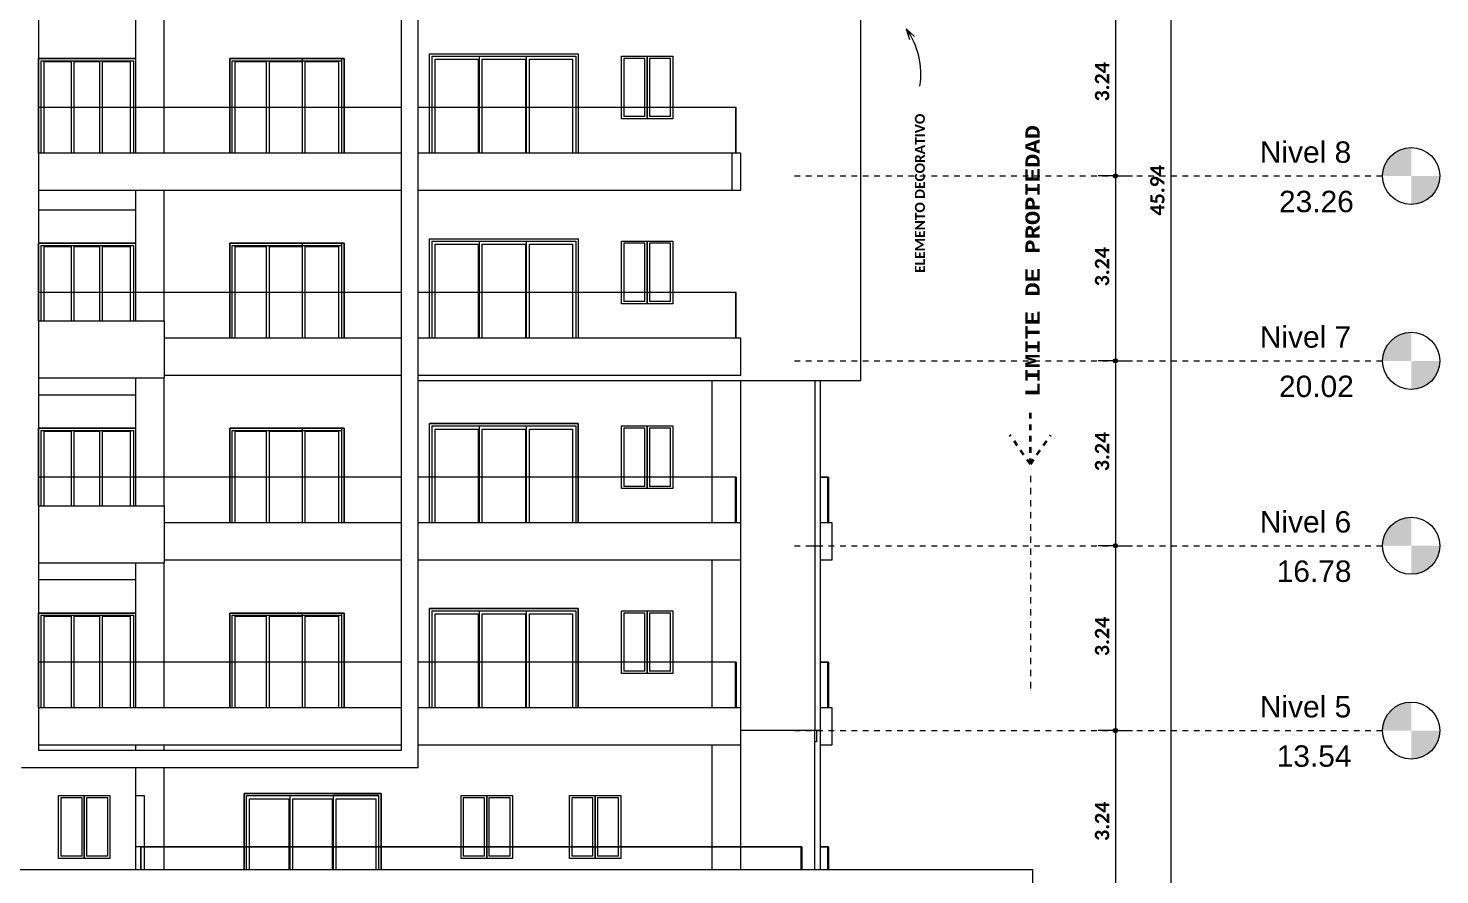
# Model space of a CAD drawing. Header units: metres. Extents: x -144 to 1000, y -717 to 29.
# Drawn here: x -2.47 to 22.26, y -648.67 to -633.83 of the extents above; entities that cross this region are included whole.
import ezdxf

# ---------------------------------------------------------------- set-up
doc = ezdxf.new("R2010")
doc.units = ezdxf.units.M
for name, pattern in [('Basculante', [0.11625, 0.075, -0.04125]), ('basculante modificado', [0.18, 0.1125, -0.0675]), ('Punto 1 mm', [0.075, 0, -0.075])]:
    doc.linetypes.add(name, pattern=pattern)
doc.layers.get('0').update_dxf_attribs({"color": 1})
for name, color, linetype, lineweight in [('A-ANNO-DIMS', 1, 'Continuous', 9), ('A-DETL', 1, 'Continuous', 9), ('A-DOOR-FRAM', 1, 'Continuous', 9), ('A-FLOR', 2, 'Continuous', 9), ('A-FLOR-HRAL', 1, 'Continuous', 9), ('A-FLOR-LEVL', 51, 'Continuous', 9), ('A-GLAZ', 1, 'Continuous', 9), ('A-WALL', 4, 'Continuous', 9), ('G-ANNO-TEXT', 2, 'Continuous', 9), ('S-BEAM', 1, 'Continuous', 9), ('S-COLS', 7, 'Continuous', 9)]:
    doc.layers.add(name, color=color, linetype=linetype, lineweight=lineweight)
doc.styles.add('Arial', font='arial.ttf', dxfattribs={"height": 0.433594})
doc.styles.add('Calibri_B', font='calibrib.ttf', dxfattribs={"height": 0.165})
doc.styles.add('Calibri_B_1', font='calibrib.ttf', dxfattribs={"height": 0.135})
doc.styles.add('Courier New_B', font='courbd.ttf', dxfattribs={"height": 0.1125})

# ---------------------------------------------------------------- blocks, each defined once
blk = doc.blocks.new('WEWE')
at = {"layer": 'A-ANNO-DIMS', "lineweight": 25}
h = blk.add_hatch(color=256, dxfattribs=at)
edge = h.paths.add_edge_path()
edge.add_arc((16.578, -636.422), 0.0312, 0, 360)
h = blk.add_hatch(color=256, dxfattribs=at)
edge = h.paths.add_edge_path()
edge.add_arc((16.578, -636.422), 0.0312, 0, 360)
h = blk.add_hatch(color=256, dxfattribs=at)
edge = h.paths.add_edge_path()
edge.add_arc((16.578, -639.662), 0.0312, 0, 360)
h = blk.add_hatch(color=256, dxfattribs=at)
edge = h.paths.add_edge_path()
edge.add_arc((16.578, -639.662), 0.0312, 0, 360)
h = blk.add_hatch(color=256, dxfattribs=at)
edge = h.paths.add_edge_path()
edge.add_arc((16.578, -642.902), 0.0312, 0, 360)
h = blk.add_hatch(color=256, dxfattribs=at)
edge = h.paths.add_edge_path()
edge.add_arc((16.578, -642.902), 0.0312, 0, 360)
h = blk.add_hatch(color=256, dxfattribs=at)
edge = h.paths.add_edge_path()
edge.add_arc((16.578, -646.142), 0.0312, 0, 360)
h = blk.add_hatch(color=256, dxfattribs=at)
edge = h.paths.add_edge_path()
edge.add_arc((16.578, -646.142), 0.0312, 0, 360)
at = {"layer": 'A-FLOR-LEVL'}
h = blk.add_hatch(color=256, dxfattribs=at)
edge = h.paths.add_edge_path()
edge.add_line((21.76, -636.422), (21.26, -636.422))
edge.add_arc((21.76, -636.422), 0.5, 90, 180, ccw=False)
edge.add_line((21.76, -635.922), (21.76, -636.422))
h = blk.add_hatch(color=256, dxfattribs=at)
edge = h.paths.add_edge_path()
edge.add_line((21.76, -636.922), (21.76, -636.422))
edge.add_line((21.76, -636.422), (22.26, -636.422))
edge.add_arc((21.76, -636.422), 0.5, 270, 360, ccw=False)
h = blk.add_hatch(color=256, dxfattribs=at)
edge = h.paths.add_edge_path()
edge.add_line((21.76, -639.662), (21.26, -639.662))
edge.add_arc((21.76, -639.662), 0.5, 90, 180, ccw=False)
edge.add_line((21.76, -639.162), (21.76, -639.662))
h = blk.add_hatch(color=256, dxfattribs=at)
edge = h.paths.add_edge_path()
edge.add_line((21.76, -640.162), (21.76, -639.662))
edge.add_line((21.76, -639.662), (22.26, -639.662))
edge.add_arc((21.76, -639.662), 0.5, 270, 360, ccw=False)
h = blk.add_hatch(color=256, dxfattribs=at)
edge = h.paths.add_edge_path()
edge.add_line((21.76, -642.902), (21.26, -642.902))
edge.add_arc((21.76, -642.902), 0.5, 90, 180, ccw=False)
edge.add_line((21.76, -642.402), (21.76, -642.902))
h = blk.add_hatch(color=256, dxfattribs=at)
edge = h.paths.add_edge_path()
edge.add_line((21.76, -643.402), (21.76, -642.902))
edge.add_line((21.76, -642.902), (22.26, -642.902))
edge.add_arc((21.76, -642.902), 0.5, 270, 360, ccw=False)
h = blk.add_hatch(color=256, dxfattribs=at)
edge = h.paths.add_edge_path()
edge.add_line((21.76, -646.142), (21.26, -646.142))
edge.add_arc((21.76, -646.142), 0.5, 90, 180, ccw=False)
edge.add_line((21.76, -645.642), (21.76, -646.142))
h = blk.add_hatch(color=256, dxfattribs=at)
edge = h.paths.add_edge_path()
edge.add_line((21.76, -646.642), (21.76, -646.142))
edge.add_line((21.76, -646.142), (22.26, -646.142))
edge.add_arc((21.76, -646.142), 0.5, 270, 360, ccw=False)
at = {"layer": 'A-ANNO-DIMS'}
for p, q in [((17.546, -613.742), (17.546, -659.682)), ((16.578, -633.182), (16.578, -636.422)), ((16.578, -636.422), (16.278, -636.422)), ((16.578, -636.422), (16.278, -636.422)), ((16.578, -636.422), (16.878, -636.422)), ((16.578, -636.422), (16.578, -639.662)), ((16.578, -636.422), (16.878, -636.422)), ((16.578, -639.662), (16.278, -639.662)), ((16.578, -639.662), (16.278, -639.662)), ((16.578, -639.662), (16.878, -639.662)), ((16.578, -639.662), (16.578, -642.902)), ((16.578, -639.662), (16.878, -639.662)), ((16.578, -642.902), (16.278, -642.902)), ((16.578, -642.902), (16.278, -642.902)), ((16.578, -642.902), (16.878, -642.902)), ((16.578, -642.902), (16.578, -646.142)), ((16.578, -642.902), (16.878, -642.902)), ((16.578, -646.142), (16.278, -646.142)), ((16.578, -646.142), (16.278, -646.142)), ((16.578, -646.142), (16.878, -646.142)), ((16.578, -646.142), (16.578, -649.382)), ((16.578, -646.142), (16.878, -646.142))]:
    blk.add_line(p, q, dxfattribs=at)
at = {"layer": 'A-ANNO-DIMS', "lineweight": 25}
for centre in [(16.578, -636.422), (16.578, -636.422), (16.578, -639.662), (16.578, -639.662), (16.578, -642.902), (16.578, -642.902), (16.578, -646.142), (16.578, -646.142)]:
    blk.add_circle(centre, 0.0312, dxfattribs=at)
at = {"layer": 'A-DETL', "color": 7, "linetype": 'Basculante', "lineweight": 35}
for q in [(15.088, -640.562), (14.729, -640.962), (15.448, -640.962)]:
    blk.add_line((15.088, -641.475), q, dxfattribs=at)
at = {"layer": 'A-DETL', "color": 7, "linetype": 'basculante modificado'}
blk.add_line((15.088, -641.677), (15.088, -645.487), dxfattribs=at)
at = {"layer": 'A-DOOR-FRAM'}
for p, q in [((4.603, -634.322), (4.603, -635.222)), ((4.603, -634.322), (7.123, -634.322)), ((5.43, -634.322), (5.43, -635.222)), ((6.256, -634.322), (6.256, -635.222)), ((7.123, -634.322), (7.123, -635.222)), ((-0.587, -634.362), (-2.287, -634.362)), ((-2.287, -635.222), (-2.287, -634.362)), ((-2.247, -634.402), (-2.247, -635.222)), ((-2.247, -634.402), (-0.627, -634.402)), ((-2.192, -635.222), (-2.192, -634.417)), ((-2.192, -634.417), (-1.72, -634.417)), ((-1.72, -634.402), (-1.72, -635.222)), ((-1.665, -635.222), (-1.665, -634.417)), ((-1.665, -634.417), (-1.221, -634.417)), ((-1.221, -634.402), (-1.221, -635.222)), ((-1.166, -635.222), (-1.166, -634.417)), ((-1.166, -634.417), (-0.682, -634.417)), ((-0.682, -634.417), (-0.682, -635.222)), ((-0.627, -634.402), (-0.627, -635.222)), ((1.063, -634.362), (1.063, -635.222)), ((3.063, -634.362), (1.063, -634.362)), ((1.103, -635.222), (1.103, -634.402)), ((1.103, -634.402), (3.023, -634.402)), ((1.158, -635.222), (1.158, -634.417)), ((1.158, -634.417), (1.702, -634.417)), ((1.702, -634.402), (1.702, -635.222)), ((1.757, -635.222), (1.757, -634.417)), ((1.757, -634.417), (2.329, -634.417)), ((3.023, -634.362), (2.329, -634.362)), ((2.329, -634.362), (2.329, -635.222)), ((2.384, -635.222), (2.384, -634.417)), ((2.384, -634.417), (2.968, -634.417)), ((2.968, -634.417), (2.968, -635.222)), ((3.023, -635.222), (3.023, -634.362)), ((3.023, -635.222), (3.023, -634.402)), ((3.063, -635.222), (3.063, -634.362)), ((4.658, -635.222), (4.658, -634.377)), ((4.658, -634.377), (5.416, -634.377)), ((5.416, -634.377), (5.416, -635.222)), ((5.485, -635.222), (5.485, -634.377)), ((5.485, -634.377), (6.242, -634.377)), ((6.242, -634.377), (6.242, -635.222)), ((6.311, -635.222), (6.311, -634.377)), ((6.311, -634.377), (7.068, -634.377)), ((7.068, -634.377), (7.068, -635.222)), ((-0.587, -637.602), (-2.287, -637.602)), ((-2.287, -638.462), (-2.287, -637.602)), ((-2.247, -637.642), (-2.247, -638.462)), ((-2.247, -637.642), (-0.627, -637.642)), ((-2.192, -638.462), (-2.192, -637.657)), ((-2.192, -637.657), (-1.72, -637.657)), ((-1.72, -637.642), (-1.72, -638.462)), ((-1.665, -638.462), (-1.665, -637.657)), ((-1.665, -637.657), (-1.221, -637.657)), ((-1.221, -637.642), (-1.221, -638.462)), ((-1.166, -638.462), (-1.166, -637.657)), ((-1.166, -637.657), (-0.682, -637.657)), ((-0.682, -637.657), (-0.682, -638.462)), ((-0.627, -637.642), (-0.627, -638.462)), ((1.063, -637.602), (1.063, -638.462)), ((3.063, -637.602), (1.063, -637.602)), ((1.103, -638.462), (1.103, -637.642)), ((1.103, -637.642), (3.023, -637.642)), ((1.158, -638.462), (1.158, -637.657)), ((1.158, -637.657), (1.702, -637.657)), ((1.702, -637.642), (1.702, -638.462)), ((1.757, -638.462), (1.757, -637.657)), ((1.757, -637.657), (2.329, -637.657)), ((3.023, -637.602), (2.329, -637.602)), ((2.329, -637.602), (2.329, -638.462)), ((2.384, -638.462), (2.384, -637.657)), ((2.384, -637.657), (2.968, -637.657)), ((2.968, -637.657), (2.968, -638.462)), ((3.023, -638.462), (3.023, -637.602)), ((3.023, -638.462), (3.023, -637.642)), ((3.063, -638.462), (3.063, -637.602)), ((4.603, -637.562), (4.603, -638.462)), ((4.603, -637.562), (7.123, -637.562)), ((4.658, -638.462), (4.658, -637.617)), ((4.658, -637.617), (5.416, -637.617)), ((5.416, -637.617), (5.416, -638.462)), ((5.43, -637.562), (5.43, -638.462)), ((5.485, -638.462), (5.485, -637.617)), ((5.485, -637.617), (6.242, -637.617)), ((6.242, -637.617), (6.242, -638.462)), ((6.256, -637.562), (6.256, -638.462)), ((6.311, -638.462), (6.311, -637.617)), ((6.311, -637.617), (7.068, -637.617)), ((7.068, -637.617), (7.068, -638.462)), ((7.123, -637.562), (7.123, -638.462)), ((-0.587, -640.842), (-2.287, -640.842)), ((-2.287, -641.702), (-2.287, -640.842)), ((-2.247, -640.882), (-2.247, -641.702)), ((-2.247, -640.882), (-0.627, -640.882)), ((-2.192, -641.702), (-2.192, -640.897)), ((-2.192, -640.897), (-1.72, -640.897)), ((-1.72, -640.882), (-1.72, -641.702)), ((-1.665, -641.702), (-1.665, -640.897)), ((-1.665, -640.897), (-1.221, -640.897)), ((-1.221, -640.882), (-1.221, -641.702)), ((-1.166, -641.702), (-1.166, -640.897)), ((-1.166, -640.897), (-0.682, -640.897)), ((-0.682, -640.897), (-0.682, -641.702)), ((-0.627, -640.882), (-0.627, -641.702)), ((1.063, -640.842), (1.063, -641.702)), ((3.063, -640.842), (1.063, -640.842)), ((1.103, -641.702), (1.103, -640.882)), ((1.103, -640.882), (3.023, -640.882)), ((1.158, -641.702), (1.158, -640.897)), ((1.158, -640.897), (1.702, -640.897)), ((1.702, -640.882), (1.702, -641.702)), ((1.757, -641.702), (1.757, -640.897)), ((1.757, -640.897), (2.329, -640.897)), ((3.023, -640.842), (2.329, -640.842)), ((2.329, -640.842), (2.329, -641.702)), ((2.384, -641.702), (2.384, -640.897)), ((2.384, -640.897), (2.968, -640.897)), ((2.968, -640.897), (2.968, -641.702)), ((3.023, -641.702), (3.023, -640.842)), ((3.023, -641.702), (3.023, -640.882)), ((3.063, -641.702), (3.063, -640.842)), ((7.163, -640.762), (4.563, -640.762)), ((4.563, -641.702), (4.563, -640.762)), ((4.603, -640.802), (4.603, -641.702)), ((4.603, -640.802), (7.123, -640.802)), ((4.658, -641.702), (4.658, -640.857)), ((4.658, -640.857), (5.416, -640.857)), ((5.416, -640.857), (5.416, -641.702)), ((5.43, -640.802), (5.43, -641.702)), ((5.485, -641.702), (5.485, -640.857)), ((5.485, -640.857), (6.242, -640.857)), ((6.242, -640.857), (6.242, -641.702)), ((6.256, -640.802), (6.256, -641.702)), ((6.311, -641.702), (6.311, -640.857)), ((6.311, -640.857), (7.068, -640.857)), ((7.068, -640.857), (7.068, -641.702)), ((7.123, -640.802), (7.123, -641.702)), ((7.163, -641.702), (7.163, -640.762)), ((-0.587, -644.082), (-2.287, -644.082)), ((-2.287, -644.942), (-2.287, -644.082)), ((-2.247, -644.122), (-2.247, -644.942)), ((-2.247, -644.122), (-0.627, -644.122)), ((-2.192, -644.942), (-2.192, -644.137)), ((-2.192, -644.137), (-1.72, -644.137)), ((-1.72, -644.122), (-1.72, -644.942)), ((-1.665, -644.942), (-1.665, -644.137)), ((-1.665, -644.137), (-1.221, -644.137)), ((-1.221, -644.122), (-1.221, -644.942)), ((-1.166, -644.942), (-1.166, -644.137)), ((-1.166, -644.137), (-0.682, -644.137)), ((-0.682, -644.137), (-0.682, -644.942)), ((-0.627, -644.122), (-0.627, -644.942)), ((1.063, -644.082), (1.063, -644.942)), ((3.063, -644.082), (1.063, -644.082)), ((1.103, -644.942), (1.103, -644.122)), ((1.103, -644.122), (3.023, -644.122)), ((1.158, -644.942), (1.158, -644.137)), ((1.158, -644.137), (1.702, -644.137)), ((1.702, -644.122), (1.702, -644.942)), ((1.757, -644.942), (1.757, -644.137)), ((1.757, -644.137), (2.329, -644.137)), ((3.023, -644.082), (2.329, -644.082)), ((2.329, -644.082), (2.329, -644.942)), ((2.384, -644.942), (2.384, -644.137)), ((2.384, -644.137), (2.968, -644.137)), ((2.968, -644.137), (2.968, -644.942)), ((3.023, -644.942), (3.023, -644.082)), ((3.023, -644.942), (3.023, -644.122)), ((3.063, -644.942), (3.063, -644.082)), ((7.163, -644.002), (4.563, -644.002)), ((4.563, -644.942), (4.563, -644.002)), ((4.603, -644.042), (4.603, -644.942)), ((4.603, -644.042), (7.123, -644.042)), ((4.658, -644.942), (4.658, -644.097)), ((4.658, -644.097), (5.416, -644.097)), ((5.416, -644.097), (5.416, -644.942)), ((5.43, -644.042), (5.43, -644.942)), ((5.485, -644.942), (5.485, -644.097)), ((5.485, -644.097), (6.242, -644.097)), ((6.242, -644.097), (6.242, -644.942)), ((6.256, -644.042), (6.256, -644.942)), ((6.311, -644.942), (6.311, -644.097)), ((6.311, -644.097), (7.068, -644.097)), ((7.068, -644.097), (7.068, -644.942)), ((7.123, -644.042), (7.123, -644.942)), ((7.163, -644.942), (7.163, -644.002)), ((1.313, -647.242), (1.313, -648.182)), ((3.713, -647.242), (1.313, -647.242)), ((1.353, -648.182), (1.353, -647.282)), ((1.353, -647.282), (3.673, -647.282)), ((1.408, -648.182), (1.408, -647.337)), ((1.408, -647.337), (2.099, -647.337)), ((2.099, -647.337), (2.099, -648.182)), ((2.112, -647.282), (2.112, -648.182)), ((2.167, -648.182), (2.167, -647.337)), ((2.167, -647.337), (2.858, -647.337)), ((2.858, -647.337), (2.858, -648.182)), ((3.673, -647.282), (2.872, -647.282)), ((2.872, -647.282), (2.872, -648.182)), ((2.927, -648.182), (2.927, -647.337)), ((2.927, -647.337), (3.618, -647.337)), ((3.618, -647.337), (3.618, -648.182)), ((3.673, -648.182), (3.673, -647.282)), ((3.673, -648.182), (3.673, -647.282)), ((3.713, -648.182), (3.713, -647.242))]:
    blk.add_line(p, q, dxfattribs=at)
at = {"layer": 'A-DOOR-FRAM', "color": 254, "true_color": 0xcccccc}
for p, q in [((-2.287, -636.022), (-2.287, -635.222)), ((-2.247, -635.222), (-2.247, -636.022)), ((-2.192, -636.022), (-2.192, -635.222)), ((-1.72, -635.222), (-1.72, -636.022)), ((-1.665, -636.022), (-1.665, -635.222)), ((-1.221, -635.222), (-1.221, -636.022)), ((-1.166, -636.022), (-1.166, -635.222)), ((-0.682, -635.222), (-0.682, -636.022)), ((-0.627, -635.222), (-0.627, -636.022)), ((1.063, -635.222), (1.063, -636.022)), ((1.103, -636.022), (1.103, -635.222)), ((1.158, -636.022), (1.158, -635.222)), ((1.702, -635.222), (1.702, -636.022)), ((1.757, -636.022), (1.757, -635.222)), ((2.329, -635.222), (2.329, -636.022)), ((2.384, -636.022), (2.384, -635.222)), ((2.968, -635.222), (2.968, -636.022)), ((3.023, -636.022), (3.023, -635.222)), ((3.023, -636.022), (3.023, -635.222)), ((3.063, -636.022), (3.063, -635.222)), ((4.603, -635.222), (4.603, -636.022)), ((4.658, -636.022), (4.658, -635.222)), ((5.416, -635.222), (5.416, -636.022)), ((5.43, -635.222), (5.43, -636.022)), ((5.485, -636.022), (5.485, -635.222)), ((6.242, -635.222), (6.242, -636.022)), ((6.256, -635.222), (6.256, -636.022)), ((6.311, -636.022), (6.311, -635.222)), ((7.068, -635.222), (7.068, -636.022)), ((7.123, -635.222), (7.123, -636.022)), ((-2.287, -638.962), (-2.287, -638.462)), ((-2.247, -638.462), (-2.247, -638.962)), ((-2.192, -638.962), (-2.192, -638.462)), ((-1.72, -638.462), (-1.72, -638.962)), ((-1.665, -638.962), (-1.665, -638.462)), ((-1.221, -638.462), (-1.221, -638.962)), ((-1.166, -638.962), (-1.166, -638.462)), ((-0.682, -638.462), (-0.682, -638.962)), ((-0.627, -638.462), (-0.627, -638.962)), ((1.063, -638.462), (1.063, -639.262)), ((1.103, -639.262), (1.103, -638.462)), ((1.158, -639.262), (1.158, -638.462)), ((1.702, -638.462), (1.702, -639.262)), ((1.757, -639.262), (1.757, -638.462)), ((2.329, -638.462), (2.329, -639.262)), ((2.384, -639.262), (2.384, -638.462)), ((2.968, -638.462), (2.968, -639.262)), ((3.023, -639.262), (3.023, -638.462)), ((3.023, -639.262), (3.023, -638.462)), ((3.063, -639.262), (3.063, -638.462)), ((4.603, -638.462), (4.603, -639.262)), ((4.658, -639.262), (4.658, -638.462)), ((5.416, -638.462), (5.416, -639.262)), ((5.43, -638.462), (5.43, -639.262)), ((5.485, -639.262), (5.485, -638.462)), ((6.242, -638.462), (6.242, -639.262)), ((6.256, -638.462), (6.256, -639.262)), ((6.311, -639.262), (6.311, -638.462)), ((7.068, -638.462), (7.068, -639.262)), ((7.123, -638.462), (7.123, -639.262)), ((-2.287, -642.202), (-2.287, -641.702)), ((-2.247, -641.702), (-2.247, -642.202)), ((-2.192, -642.202), (-2.192, -641.702)), ((-1.72, -641.702), (-1.72, -642.202)), ((-1.665, -642.202), (-1.665, -641.702)), ((-1.221, -641.702), (-1.221, -642.202)), ((-1.166, -642.202), (-1.166, -641.702)), ((-0.682, -641.702), (-0.682, -642.202)), ((-0.627, -641.702), (-0.627, -642.202)), ((1.063, -641.702), (1.063, -642.502)), ((1.103, -642.502), (1.103, -641.702)), ((1.158, -642.502), (1.158, -641.702)), ((1.702, -641.702), (1.702, -642.502)), ((1.757, -642.502), (1.757, -641.702)), ((2.329, -641.702), (2.329, -642.502)), ((2.384, -642.502), (2.384, -641.702)), ((2.968, -641.702), (2.968, -642.502)), ((3.023, -642.502), (3.023, -641.702)), ((3.023, -642.502), (3.023, -641.702)), ((3.063, -642.502), (3.063, -641.702)), ((4.563, -642.502), (4.563, -641.702)), ((4.603, -641.702), (4.603, -642.502)), ((4.658, -642.502), (4.658, -641.702)), ((5.416, -641.702), (5.416, -642.502)), ((5.43, -641.702), (5.43, -642.502)), ((5.485, -642.502), (5.485, -641.702)), ((6.242, -641.702), (6.242, -642.502)), ((6.256, -641.702), (6.256, -642.502)), ((6.311, -642.502), (6.311, -641.702)), ((7.068, -641.702), (7.068, -642.502)), ((7.123, -641.702), (7.123, -642.502)), ((7.163, -642.502), (7.163, -641.702)), ((-2.287, -645.742), (-2.287, -644.942)), ((-2.247, -644.942), (-2.247, -645.742)), ((-2.192, -645.742), (-2.192, -644.942)), ((-1.72, -644.942), (-1.72, -645.742)), ((-1.665, -645.742), (-1.665, -644.942)), ((-1.221, -644.942), (-1.221, -645.742)), ((-1.166, -645.742), (-1.166, -644.942)), ((-0.682, -644.942), (-0.682, -645.742)), ((-0.627, -644.942), (-0.627, -645.742)), ((1.063, -644.942), (1.063, -645.742)), ((1.103, -645.742), (1.103, -644.942)), ((1.158, -645.742), (1.158, -644.942)), ((1.702, -644.942), (1.702, -645.742)), ((1.757, -645.742), (1.757, -644.942)), ((2.329, -644.942), (2.329, -645.742)), ((2.384, -645.742), (2.384, -644.942)), ((2.968, -644.942), (2.968, -645.742)), ((3.023, -645.742), (3.023, -644.942)), ((3.023, -645.742), (3.023, -644.942)), ((3.063, -645.742), (3.063, -644.942)), ((4.563, -645.742), (4.563, -644.942)), ((4.603, -644.942), (4.603, -645.742)), ((4.658, -645.742), (4.658, -644.942)), ((5.416, -644.942), (5.416, -645.742)), ((5.43, -644.942), (5.43, -645.742)), ((5.485, -645.742), (5.485, -644.942)), ((6.242, -644.942), (6.242, -645.742)), ((6.256, -644.942), (6.256, -645.742)), ((6.311, -645.742), (6.311, -644.942)), ((7.068, -644.942), (7.068, -645.742)), ((7.123, -644.942), (7.123, -645.742)), ((7.163, -645.742), (7.163, -644.942)), ((1.313, -648.182), (1.313, -648.582)), ((1.353, -648.582), (1.353, -648.182)), ((1.408, -648.582), (1.408, -648.182)), ((2.099, -648.182), (2.099, -648.582)), ((2.112, -648.182), (2.112, -648.582)), ((2.167, -648.582), (2.167, -648.182)), ((2.858, -648.182), (2.858, -648.582)), ((2.872, -648.182), (2.872, -648.582)), ((2.927, -648.582), (2.927, -648.182)), ((3.618, -648.182), (3.618, -648.582)), ((3.673, -648.582), (3.673, -648.182)), ((3.673, -648.582), (3.673, -648.182)), ((3.713, -648.582), (3.713, -648.182))]:
    blk.add_line(p, q, dxfattribs=at)
at = {"layer": 'A-FLOR'}
for p, q in [((11.338, -646.142), (11.338, -646.342)), ((11.338, -646.342), (11.313, -646.342))]:
    blk.add_line(p, q, dxfattribs=at)
at = {"layer": 'A-FLOR-HRAL'}
for p, q in [((4.063, -635.222), (-2.287, -635.222)), ((9.934, -635.222), (4.363, -635.222)), ((9.934, -636.022), (9.934, -635.222)), ((4.063, -638.462), (-2.287, -638.462)), ((9.934, -638.462), (4.363, -638.462)), ((9.934, -639.262), (9.934, -638.462)), ((4.063, -641.702), (-2.287, -641.702)), ((9.934, -641.702), (4.363, -641.702)), ((9.934, -642.502), (9.934, -641.702)), ((11.413, -641.702), (11.549, -641.702)), ((11.549, -641.702), (11.549, -642.502)), ((4.063, -644.942), (-2.287, -644.942)), ((9.934, -644.942), (4.363, -644.942)), ((9.934, -645.742), (9.934, -644.942)), ((11.413, -644.942), (11.549, -644.942)), ((11.549, -644.942), (11.549, -645.742)), ((-0.498, -648.582), (-0.498, -648.182)), ((11.083, -648.182), (-0.498, -648.182)), ((11.083, -648.182), (11.083, -648.582)), ((11.413, -648.182), (11.549, -648.182)), ((11.549, -648.182), (11.549, -648.582))]:
    blk.add_line(p, q, dxfattribs=at)
at = {"layer": 'A-FLOR-HRAL', "color": 254, "true_color": 0xcccccc}
for p, q in [((4.063, -635.222), (-2.287, -635.222)), ((9.922, -635.222), (4.363, -635.222)), ((9.934, -635.222), (9.922, -635.222)), ((9.922, -635.222), (9.922, -636.022)), ((4.063, -638.462), (-2.287, -638.462)), ((9.922, -638.462), (4.363, -638.462)), ((9.934, -638.462), (9.922, -638.462)), ((9.922, -638.462), (9.922, -639.262)), ((4.063, -641.702), (-2.287, -641.702)), ((9.922, -641.702), (4.363, -641.702)), ((9.922, -642.502), (9.922, -641.702)), ((9.922, -641.702), (9.934, -641.702)), ((9.934, -641.702), (9.922, -641.702)), ((9.922, -641.702), (9.922, -642.502)), ((9.934, -641.702), (9.934, -642.502)), ((11.537, -641.702), (11.413, -641.702)), ((11.413, -641.702), (11.537, -641.702)), ((11.537, -642.502), (11.537, -641.702)), ((11.537, -642.502), (11.537, -641.702)), ((11.537, -641.702), (11.549, -641.702)), ((11.549, -641.702), (11.537, -641.702)), ((11.537, -641.702), (11.549, -641.702)), ((11.549, -641.702), (11.549, -642.502)), ((4.063, -644.942), (-2.287, -644.942)), ((9.922, -644.942), (4.363, -644.942)), ((9.922, -645.742), (9.922, -644.942)), ((9.922, -644.942), (9.934, -644.942)), ((9.934, -644.942), (9.922, -644.942)), ((9.922, -644.942), (9.922, -645.742)), ((9.934, -644.942), (9.934, -645.742)), ((11.537, -644.942), (11.413, -644.942)), ((11.413, -644.942), (11.537, -644.942)), ((11.537, -645.742), (11.537, -644.942)), ((11.537, -645.742), (11.537, -644.942)), ((11.537, -644.942), (11.549, -644.942)), ((11.549, -644.942), (11.537, -644.942)), ((11.537, -644.942), (11.549, -644.942)), ((11.549, -644.942), (11.549, -645.742)), ((-0.498, -648.182), (-0.498, -648.582)), ((-0.498, -648.182), (11.071, -648.182)), ((11.071, -648.582), (11.071, -648.182)), ((11.071, -648.182), (11.083, -648.182)), ((11.537, -648.182), (11.413, -648.182)), ((11.413, -648.182), (11.537, -648.182)), ((11.537, -648.582), (11.537, -648.182)), ((11.537, -648.582), (11.537, -648.182)), ((11.537, -648.182), (11.549, -648.182)), ((11.549, -648.182), (11.537, -648.182)), ((11.537, -648.182), (11.549, -648.182)), ((11.549, -648.182), (11.549, -648.582))]:
    blk.add_line(p, q, dxfattribs=at)
at = {"layer": 'A-FLOR-HRAL', "color": 7, "true_color": 0xf4f4f4}
for p, q in [((11.537, -641.702), (11.413, -641.702)), ((11.537, -644.942), (11.413, -644.942)), ((11.537, -648.182), (11.413, -648.182))]:
    blk.add_line(p, q, dxfattribs=at)
at = {"layer": 'A-FLOR-LEVL', "color": 251, "linetype": 'Punto 1 mm', "true_color": 0x6c6c6c}
for p, q in [((10.953, -636.422), (21.26, -636.422)), ((10.953, -639.662), (21.26, -639.662)), ((10.953, -642.902), (21.26, -642.902)), ((10.953, -646.142), (21.26, -646.142))]:
    blk.add_line(p, q, dxfattribs=at)
at = {"layer": 'A-FLOR-LEVL'}
for centre in [(21.76, -636.422), (21.76, -639.662), (21.76, -642.902), (21.76, -646.142)]:
    blk.add_circle(centre, 0.5, dxfattribs=at)
at = {"layer": 'A-GLAZ'}
for p, q in [((8.373, -635.222), (8.373, -634.322)), ((8.373, -634.322), (8.373, -635.222)), ((8.333, -634.362), (7.963, -634.362)), ((7.963, -634.362), (7.963, -635.222)), ((8.333, -635.222), (8.333, -634.362)), ((8.783, -634.362), (8.413, -634.362)), ((8.413, -634.362), (8.413, -635.222)), ((8.783, -635.222), (8.783, -634.362)), ((8.333, -637.602), (7.963, -637.602)), ((7.963, -637.602), (7.963, -638.462)), ((8.333, -638.462), (8.333, -637.602)), ((8.373, -638.462), (8.373, -637.562)), ((8.373, -637.562), (8.373, -638.462)), ((8.783, -637.602), (8.413, -637.602)), ((8.413, -637.602), (8.413, -638.462)), ((8.783, -638.462), (8.783, -637.602)), ((8.333, -640.842), (7.963, -640.842)), ((7.963, -640.842), (7.963, -641.702)), ((8.333, -641.702), (8.333, -640.842)), ((8.373, -641.702), (8.373, -640.802)), ((8.373, -640.802), (8.373, -641.702)), ((8.783, -640.842), (8.413, -640.842)), ((8.413, -640.842), (8.413, -641.702)), ((8.783, -641.702), (8.783, -640.842)), ((8.333, -644.082), (7.963, -644.082)), ((7.963, -644.082), (7.963, -644.942)), ((8.333, -644.942), (8.333, -644.082)), ((8.373, -644.942), (8.373, -644.042)), ((8.373, -644.042), (8.373, -644.942)), ((8.783, -644.082), (8.413, -644.082)), ((8.413, -644.082), (8.413, -644.942)), ((8.783, -644.942), (8.783, -644.082)), ((-1.527, -647.322), (-1.897, -647.322)), ((-1.897, -647.322), (-1.897, -648.342)), ((-1.527, -648.342), (-1.527, -647.322)), ((-1.487, -647.282), (-1.487, -648.382)), ((-1.487, -648.382), (-1.487, -647.282)), ((-1.077, -647.322), (-1.447, -647.322)), ((-1.447, -647.322), (-1.447, -648.342)), ((-1.077, -648.342), (-1.077, -647.322)), ((5.523, -647.322), (5.153, -647.322)), ((5.153, -647.322), (5.153, -648.182)), ((5.523, -648.182), (5.523, -647.322)), ((5.563, -647.282), (5.563, -648.182)), ((5.563, -648.182), (5.563, -647.282)), ((5.973, -647.322), (5.603, -647.322)), ((5.603, -647.322), (5.603, -648.182)), ((5.973, -648.182), (5.973, -647.322)), ((7.423, -647.322), (7.053, -647.322)), ((7.053, -647.322), (7.053, -648.182)), ((7.423, -648.182), (7.423, -647.322)), ((7.463, -647.282), (7.463, -648.182)), ((7.463, -648.182), (7.463, -647.282)), ((7.873, -647.322), (7.503, -647.322)), ((7.503, -647.322), (7.503, -648.182)), ((7.873, -648.182), (7.873, -647.322)), ((-1.527, -648.342), (-1.897, -648.342)), ((-1.077, -648.342), (-1.447, -648.342))]:
    blk.add_line(p, q, dxfattribs=at)
at = {"layer": 'A-GLAZ', "color": 254, "true_color": 0xcccccc}
for p, q in [((7.963, -635.222), (7.963, -635.382)), ((8.333, -635.382), (8.333, -635.222)), ((8.373, -635.422), (8.373, -635.222)), ((8.373, -635.222), (8.373, -635.422)), ((8.413, -635.222), (8.413, -635.382)), ((8.783, -635.382), (8.783, -635.222)), ((8.333, -635.382), (7.963, -635.382)), ((8.783, -635.382), (8.413, -635.382)), ((7.963, -638.462), (7.963, -638.622)), ((8.333, -638.622), (8.333, -638.462)), ((8.373, -638.662), (8.373, -638.462)), ((8.373, -638.462), (8.373, -638.662)), ((8.413, -638.462), (8.413, -638.622)), ((8.783, -638.622), (8.783, -638.462)), ((8.333, -638.622), (7.963, -638.622)), ((8.783, -638.622), (8.413, -638.622)), ((7.963, -641.702), (7.963, -641.862)), ((8.333, -641.862), (8.333, -641.702)), ((8.373, -641.902), (8.373, -641.702)), ((8.373, -641.702), (8.373, -641.902)), ((8.413, -641.702), (8.413, -641.862)), ((8.783, -641.862), (8.783, -641.702)), ((8.333, -641.862), (7.963, -641.862)), ((8.783, -641.862), (8.413, -641.862)), ((7.963, -644.942), (7.963, -645.102)), ((8.333, -645.102), (8.333, -644.942)), ((8.373, -645.142), (8.373, -644.942)), ((8.373, -644.942), (8.373, -645.142)), ((8.413, -644.942), (8.413, -645.102)), ((8.783, -645.102), (8.783, -644.942)), ((8.333, -645.102), (7.963, -645.102)), ((8.783, -645.102), (8.413, -645.102)), ((5.153, -648.182), (5.153, -648.342)), ((5.523, -648.342), (5.153, -648.342)), ((5.523, -648.342), (5.523, -648.182)), ((5.563, -648.182), (5.563, -648.382)), ((5.563, -648.382), (5.563, -648.182)), ((5.603, -648.182), (5.603, -648.342)), ((5.973, -648.342), (5.603, -648.342)), ((5.973, -648.342), (5.973, -648.182)), ((7.053, -648.182), (7.053, -648.342)), ((7.423, -648.342), (7.053, -648.342)), ((7.423, -648.342), (7.423, -648.182)), ((7.463, -648.182), (7.463, -648.382)), ((7.463, -648.382), (7.463, -648.182)), ((7.503, -648.182), (7.503, -648.342)), ((7.873, -648.342), (7.503, -648.342)), ((7.873, -648.342), (7.873, -648.182))]:
    blk.add_line(p, q, dxfattribs=at)
at = {"layer": 'A-WALL'}
for p, q in [((-2.287, -613.742), (-2.287, -646.492)), ((4.063, -613.742), (4.063, -646.492)), ((4.363, -646.792), (4.363, -613.742)), ((12.113, -633.182), (12.113, -640.011)), ((4.563, -635.222), (4.563, -634.282)), ((4.563, -634.282), (7.163, -634.282)), ((7.163, -634.282), (7.163, -635.222)), ((7.923, -635.222), (7.923, -634.322)), ((7.923, -634.322), (8.823, -634.322)), ((8.823, -634.322), (8.823, -635.222)), ((-2.287, -636.022), (-2.287, -634.362)), ((-2.287, -634.362), (-0.587, -634.362)), ((1.063, -636.022), (1.063, -634.362)), ((1.063, -634.362), (3.063, -634.362)), ((3.063, -634.362), (3.063, -636.022)), ((4.063, -636.022), (-2.287, -636.022)), ((10.013, -636.022), (4.363, -636.022)), ((9.863, -636.672), (9.863, -636.022)), ((10.013, -636.672), (10.013, -636.022)), ((-2.287, -636.672), (4.063, -636.672)), ((4.363, -636.672), (10.013, -636.672)), ((4.563, -638.462), (4.563, -637.522)), ((4.563, -637.522), (7.163, -637.522)), ((7.163, -637.522), (7.163, -638.462)), ((-2.287, -638.962), (-2.287, -637.602)), ((-2.287, -637.602), (-0.587, -637.602)), ((1.063, -639.262), (1.063, -637.602)), ((1.063, -637.602), (3.063, -637.602)), ((3.063, -637.602), (3.063, -639.262)), ((7.923, -638.462), (7.923, -637.562)), ((7.923, -637.562), (8.823, -637.562)), ((8.823, -637.562), (8.823, -638.462)), ((-2.287, -638.962), (-0.087, -638.962)), ((-0.087, -638.962), (-0.087, -639.962)), ((4.063, -639.262), (-0.087, -639.262)), ((10.013, -639.262), (4.363, -639.262)), ((10.013, -639.912), (10.013, -639.262)), ((-2.287, -639.962), (-0.087, -639.962)), ((-0.087, -639.912), (4.063, -639.912)), ((4.363, -639.912), (10.013, -639.912)), ((12.113, -640.011), (4.363, -640.011)), ((11.313, -640.011), (11.313, -646.142)), ((11.413, -648.582), (11.413, -640.011)), ((-2.287, -642.202), (-2.287, -640.842)), ((-2.287, -640.842), (-0.587, -640.842)), ((1.063, -642.502), (1.063, -640.842)), ((1.063, -640.842), (3.063, -640.842)), ((3.063, -640.842), (3.063, -642.502)), ((4.563, -642.502), (4.563, -640.762)), ((4.563, -640.762), (7.163, -640.762)), ((7.163, -640.762), (7.163, -642.502)), ((7.923, -641.902), (7.923, -640.802)), ((7.923, -640.802), (8.823, -640.802)), ((8.823, -640.802), (8.823, -641.902)), ((-2.287, -642.202), (-0.087, -642.202)), ((-0.087, -642.202), (-0.087, -643.202)), ((4.063, -642.502), (-0.087, -642.502)), ((10.013, -642.502), (4.363, -642.502)), ((10.013, -643.152), (10.013, -642.502)), ((11.613, -642.502), (11.413, -642.502)), ((11.613, -643.152), (11.613, -642.502)), ((11.163, -642.902), (11.413, -642.902)), ((-2.287, -643.202), (-0.087, -643.202)), ((-0.087, -643.152), (4.063, -643.152)), ((4.363, -643.152), (10.013, -643.152)), ((11.413, -643.152), (11.613, -643.152)), ((-2.287, -645.742), (-2.287, -644.082)), ((-2.287, -644.082), (-0.587, -644.082)), ((1.063, -645.742), (1.063, -644.082)), ((1.063, -644.082), (3.063, -644.082)), ((3.063, -644.082), (3.063, -645.742)), ((4.563, -645.742), (4.563, -644.002)), ((4.563, -644.002), (7.163, -644.002)), ((7.163, -644.002), (7.163, -645.742)), ((7.923, -645.142), (7.923, -644.042)), ((7.923, -644.042), (8.823, -644.042)), ((8.823, -644.042), (8.823, -645.142)), ((4.063, -645.742), (-2.287, -645.742)), ((10.013, -645.742), (4.363, -645.742)), ((10.013, -646.392), (10.013, -645.742)), ((11.613, -645.742), (11.413, -645.742)), ((11.613, -646.392), (11.613, -645.742)), ((11.413, -646.142), (10.013, -646.142)), ((11.313, -648.582), (11.313, -646.142)), ((-2.287, -646.392), (4.063, -646.392)), ((4.363, -646.392), (10.013, -646.392)), ((11.413, -646.392), (11.613, -646.392)), ((4.063, -646.492), (-2.287, -646.492)), ((4.363, -646.792), (-2.587, -646.792)), ((-1.937, -648.382), (-1.937, -647.282)), ((-1.937, -647.282), (-1.037, -647.282)), ((-1.037, -647.282), (-1.037, -648.382)), ((-0.587, -648.582), (-0.587, -647.282)), ((-0.587, -647.282), (-0.437, -647.282)), ((-0.437, -647.282), (-0.437, -648.582)), ((1.313, -648.582), (1.313, -647.242)), ((1.313, -647.242), (3.713, -647.242)), ((3.713, -647.242), (3.713, -648.582)), ((5.113, -648.382), (5.113, -647.282)), ((5.113, -647.282), (6.013, -647.282)), ((6.013, -647.282), (6.013, -648.382)), ((7.013, -648.382), (7.013, -647.282)), ((7.013, -647.282), (7.913, -647.282)), ((7.913, -647.282), (7.913, -648.382)), ((-1.037, -648.382), (-1.937, -648.382)), ((-0.437, -648.182), (-0.587, -648.182)), ((15.132, -648.582), (-16.706, -648.582)), ((15.132, -659.682), (15.132, -648.582))]:
    blk.add_line(p, q, dxfattribs=at)
at = {"layer": 'A-WALL', "color": 254, "true_color": 0xcccccc}
for p, q in [((4.563, -636.022), (4.563, -635.222)), ((7.163, -635.222), (7.163, -636.022)), ((7.923, -635.422), (7.923, -635.222)), ((8.823, -635.222), (8.823, -635.422)), ((8.823, -635.422), (7.923, -635.422)), ((4.563, -639.262), (4.563, -638.462)), ((7.163, -638.462), (7.163, -639.262)), ((7.923, -638.662), (7.923, -638.462)), ((8.823, -638.462), (8.823, -638.662)), ((8.823, -638.662), (7.923, -638.662)), ((8.823, -641.902), (7.923, -641.902)), ((8.823, -645.142), (7.923, -645.142)), ((6.013, -648.382), (5.113, -648.382)), ((7.913, -648.382), (7.013, -648.382))]:
    blk.add_line(p, q, dxfattribs=at)
at = {"layer": 'G-ANNO-TEXT'}
for q in [(13.055, -633.976), (12.969, -634.029)]:
    blk.add_line((12.914, -633.842), q, dxfattribs=at)
blk.add_arc((11.795, -634.639), 1.374, 351.3357, 35.4279, dxfattribs=at)
at = {"layer": 'S-BEAM'}
for p, q in [((-0.588, -636.672), (-0.588, -637.022)), ((-0.588, -637.022), (-2.287, -637.022)), ((-0.588, -639.962), (-0.588, -640.262)), ((-0.588, -640.262), (-2.287, -640.262)), ((-0.588, -643.202), (-0.588, -643.502)), ((-0.588, -643.502), (-2.287, -643.502)), ((-0.588, -646.392), (-0.588, -646.492))]:
    blk.add_line(p, q, dxfattribs=at)
at = {"layer": 'S-COLS'}
for p, q in [((-0.587, -635.222), (-0.587, -633.482)), ((-0.087, -635.222), (-0.087, -633.482)), ((-0.587, -638.462), (-0.587, -636.672)), ((-0.087, -638.462), (-0.087, -636.672)), ((-0.587, -641.702), (-0.587, -639.962)), ((-0.087, -641.702), (-0.087, -639.962)), ((9.513, -641.702), (9.513, -640.011)), ((10.013, -642.502), (10.013, -640.011)), ((-0.587, -644.942), (-0.587, -643.202)), ((-0.087, -644.942), (-0.087, -643.202)), ((9.513, -644.942), (9.513, -643.152)), ((10.013, -645.742), (10.013, -643.152)), ((-0.587, -646.492), (-0.587, -646.392)), ((-0.087, -646.492), (-0.087, -646.392)), ((9.513, -648.182), (9.513, -646.392)), ((10.013, -648.182), (10.013, -646.392)), ((-0.587, -647.282), (-0.587, -646.792)), ((-0.087, -648.182), (-0.087, -646.792))]:
    blk.add_line(p, q, dxfattribs=at)
at = {"layer": 'S-COLS', "color": 254, "true_color": 0xcccccc}
for p, q in [((-0.587, -636.022), (-0.587, -635.222)), ((-0.087, -636.022), (-0.087, -635.222)), ((-0.587, -638.962), (-0.587, -638.462)), ((-0.087, -638.962), (-0.087, -638.462)), ((-0.587, -642.202), (-0.587, -641.702)), ((-0.087, -642.202), (-0.087, -641.702)), ((9.513, -642.502), (9.513, -641.702)), ((-0.587, -645.742), (-0.587, -644.942)), ((-0.087, -645.742), (-0.087, -644.942)), ((9.513, -645.742), (9.513, -644.942)), ((-0.087, -648.582), (-0.087, -648.182)), ((9.513, -648.582), (9.513, -648.182)), ((10.013, -648.582), (10.013, -648.182))]:
    blk.add_line(p, q, dxfattribs=at)
at = {"layer": 'A-ANNO-DIMS', "char_height": 0.25, "attachment_point": 1, "rotation": 90, "line_spacing_factor": 1.158048, "style": 'Calibri_B'}
for s, insert, width in [('3.24', (16.219, -635.116), 0.75273), ('45.94', (17.187, -637.115), 0.96697), ('3.24', (16.219, -638.356), 0.75273), ('3.24', (16.219, -641.596), 0.75273), ('3.24', (16.219, -644.836), 0.75273), ('3.24', (16.219, -648.076), 0.75273)]:
    blk.add_mtext(s, dxfattribs=dict(at, insert=insert, width=width))
at = {"layer": 'A-FLOR-LEVL', "style": 'Arial'}
for s, p in [('Nivel 8', (19.108, -636.191)), ('23.26', (19.444, -637.056)), ('Nivel 7', (19.108, -639.431)), ('20.02', (19.444, -640.296)), ('Nivel 6', (19.108, -642.671)), ('16.78', (19.403, -643.536)), ('Nivel 5', (19.108, -645.911)), ('13.54', (19.403, -646.776))]:
    blk.add_text(s, height=0.375, dxfattribs=at).set_placement(p)
at = {"layer": 'G-ANNO-TEXT'}
for s, height, style, p in [('ELEMENTO DECORATIVO', 0.175, 'Calibri_B_1', (13.24, -638.12)), ('LIMITE DE PROPIEDAD', 0.25, 'Courier New_B', (15.251, -640.289))]:
    blk.add_text(s, height=height, rotation=90, dxfattribs=dict(at, style=style)).set_placement(p)

msp = doc.modelspace()

# ---------------------------------------------------------------- block references
at = {"color": 3}
msp.add_blockref('WEWE', (0, 0), dxfattribs=at)

doc.saveas('drawing.dxf')
